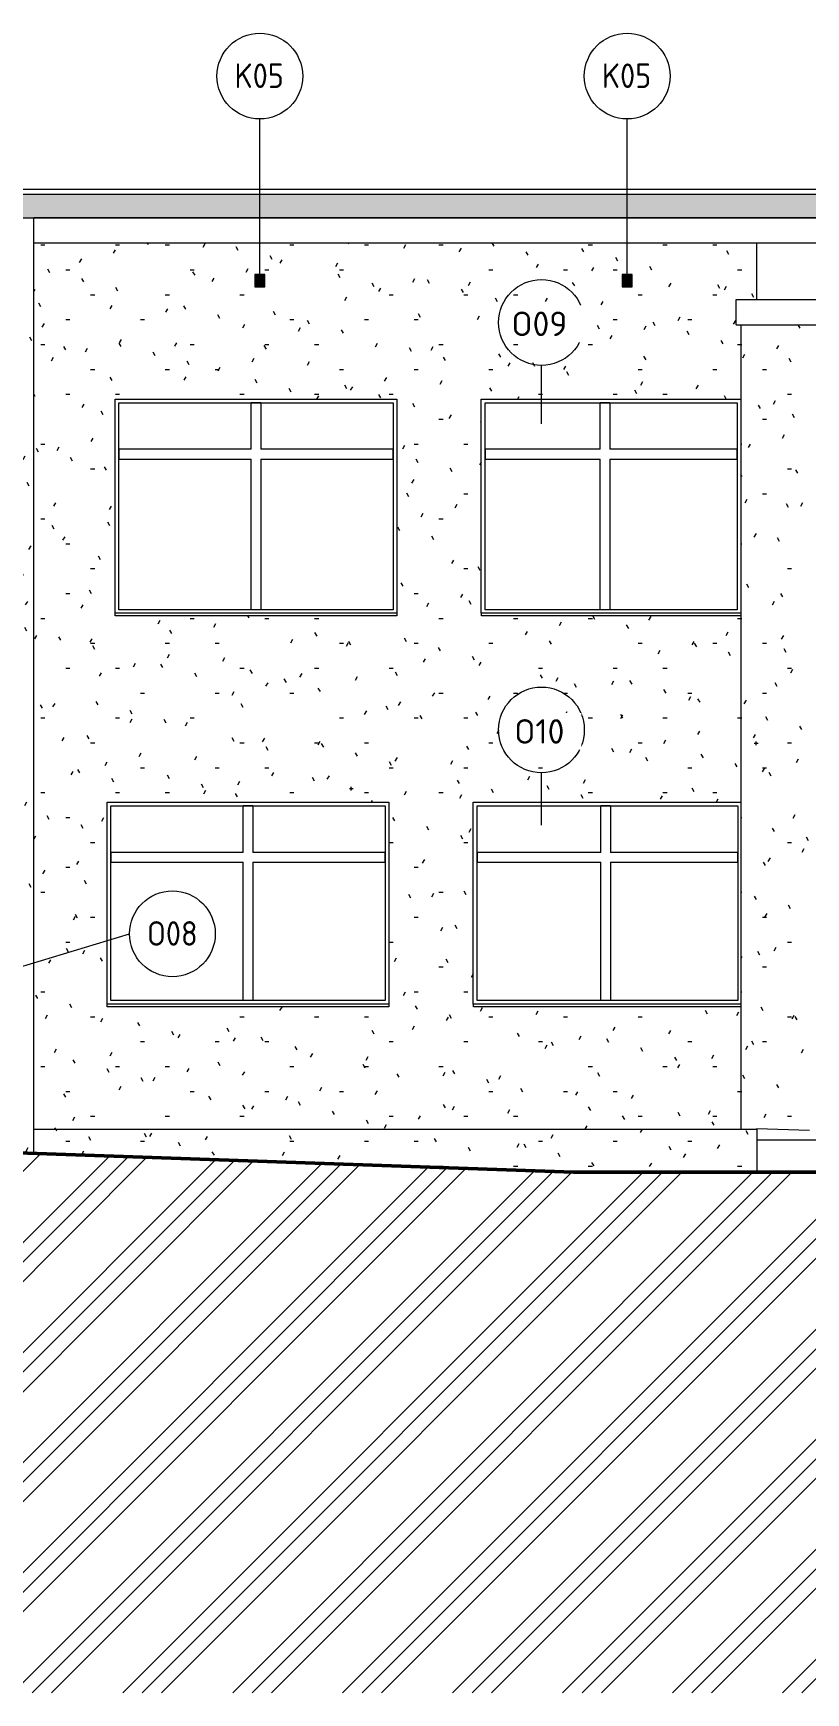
# Model space of a CAD drawing. Header units: millimetres. Extents: x -17526 to 472153, y -45352 to 20466.
# Drawn here: x 382169 to 388479, y -2470 to 11076 of the extents above; entities that cross this region are included whole.
import ezdxf

# ---------------------------------------------------------------- set-up
doc = ezdxf.new("R2010")
doc.units = ezdxf.units.MM
for name, color, linetype, lineweight in [('A-DETL-GENF', 92, 'Continuous', 9), ('A-DETL-THIN', 151, 'Continuous', 9), ('A-DETL-WIDE', 214, 'Continuous', 50), ('A-FLOR', 192, 'Continuous', 9), ('A-GLAZ', 151, 'Continuous', 9), ('A-GLAZ-IDEN', 152, 'Continuous', 9), ('A-ROOF-OTLN', 132, 'Continuous', 9), ('A-WALL', 113, 'Continuous', 9), ('A-WALL-PATT', 111, 'Continuous', 9), ('E-POWR-CNDT', 130, 'Continuous', 9), ('E-POWR-CNTR', 130, 'Continuous', 9), ('E-POWR-DROP', 130, 'Continuous', 9), ('M-EQPM', 50, 'Continuous', 9), ('M-EQPM-IDEN', 50, 'Continuous', 9), ('P-SANR-FIXT-IDEN', 2, 'Continuous', 9), ('Q-SPCQ', 91, 'Continuous', 9)]:
    doc.layers.add(name, color=color, linetype=linetype, lineweight=lineweight)
doc.styles.add('ISOCPEUR', font='isocpeur.ttf', dxfattribs={"width": 0.9, "height": 200})
doc.styles.add('ISOCPEUR_2', font='isocpeur.ttf', dxfattribs={"height": 200})
pattern_1 = [(0, (337933.75, 0), (812.8, 203.2), [33.528, -576.072, 33.528, -576.072, -3251.2]), (0, (337933.75, 0), (812.8, 203.2), [-1219.2, 33.528, -1185.672, 33.528, -576.072, -1422.4]), (0, (337933.75, 0), (812.8, 203.2), [-3048, 33.528, -372.872, 33.528, -982.472]), (120, (338238.55, 101.6), (-582.3764, 602.30545), [33.528, -576.072, 33.528, -3827.272]), (120, (338238.55, 101.6), (-582.3764, 602.30545), [-643.128, -576.072, 33.528, -1185.672, -2032]), (120, (338238.55, 101.6), (-582.3764, 602.30545), [-2438.4, 33.528, -576.072, 33.528, -1388.872]), (120, (338238.55, 101.6), (-582.3764, 602.30545), [-3081.528, -372.872, 33.528, -982.472]), (240, (338340.15, 508), (-230.4236, -805.50545), [33.528, -576.072, 33.528, -576.072, -3251.2]), (240, (338340.15, 508), (-230.4236, -805.50545), [-1219.2, 33.528, -1185.672, 33.528, -576.072, -1422.4]), (240, (338340.15, 508), (-230.4236, -805.50545), [-3048, 33.528, -372.872, 33.528, -982.472])]

# ---------------------------------------------------------------- blocks, each defined once
blk = doc.blocks.new('OKNO_2k_nadsvetlik - OKNO_2k_nadsvetlik 2400 x 1750-1972492-J-Nový')
at = {"layer": 'A-GLAZ'}
for p, q in [((23429, 3180), (23429, 4770)), ((23429, 4770), (25669, 4770)), ((24509, 4390), (24509, 4770)), ((24589, 4770), (24509, 4770)), ((24589, 4770), (24589, 4390)), ((25669, 4770), (25669, 3180)), ((24509, 4390), (23429, 4390)), ((23429, 4390), (23429, 4310)), ((25669, 4390), (24589, 4390)), ((25669, 4310), (25669, 4390)), ((23429, 4310), (24509, 4310)), ((24509, 3180), (24509, 4310)), ((24589, 4310), (24589, 3180)), ((24589, 4310), (25669, 4310)), ((25669, 3180), (23429, 3180)), ((24589, 3180), (24509, 3180))]:
    blk.add_line(p, q, dxfattribs=at)
blk = doc.blocks.new('parapet_ext - parapet_ext-1801991-J-Nový')
at = {"layer": 'Q-SPCQ'}
for p, q in [((23399, 3130), (23399, 3152)), ((25699, 3152), (23399, 3152)), ((25699, 3130), (23399, 3130)), ((25699, 3152), (25699, 3130))]:
    blk.add_line(p, q, dxfattribs=at)
blk = doc.blocks.new('OKNO_2k_nadsvetlik - OKNO_2k_nadsvetlik 2400 x 1850-V199-J-Nový')
at = {"layer": 'A-GLAZ'}
for p, q in [((23494, 6370), (23494, 8060)), ((23494, 8060), (25734, 8060)), ((24574, 7680), (24574, 8060)), ((24654, 8060), (24574, 8060)), ((24654, 8060), (24654, 7680)), ((25734, 8060), (25734, 6370)), ((24574, 7680), (23494, 7680)), ((23494, 7680), (23494, 7600)), ((23494, 7600), (24574, 7600)), ((24574, 6370), (24574, 7600)), ((25734, 7680), (24654, 7680)), ((24654, 7600), (24654, 6370)), ((24654, 7600), (25734, 7600)), ((25734, 7600), (25734, 7680)), ((25734, 6370), (23494, 6370)), ((24654, 6370), (24574, 6370))]:
    blk.add_line(p, q, dxfattribs=at)
blk = doc.blocks.new('OKNO_2k_nadsvetlik - OKNO_2k_nadsvetlik_2290 x 1750-1972480-J-Nový')
at = {"layer": 'A-GLAZ', "color": 11}
for p, q in [((26419, 3180), (26419, 4770)), ((26419, 4770), (28549, 4770)), ((27429, 4390), (27429, 4770)), ((27509, 4770), (27429, 4770)), ((27509, 4770), (27509, 4390)), ((28549, 4770), (28549, 3180)), ((27429, 4390), (26419, 4390)), ((26419, 4390), (26419, 4310)), ((28549, 4390), (27509, 4390)), ((28549, 4310), (28549, 4390)), ((26419, 4310), (27429, 4310)), ((27429, 3180), (27429, 4310)), ((27509, 4310), (27509, 3180)), ((27509, 4310), (28549, 4310)), ((28549, 3180), (26419, 3180)), ((27509, 3180), (27429, 3180))]:
    blk.add_line(p, q, dxfattribs=at)
blk = doc.blocks.new('parapet_ext - parapet_ext-1802043-J-Nový')
at = {"layer": 'Q-SPCQ', "color": 11}
for p, q in [((26389, 3130), (26389, 3152)), ((28574, 3152), (26389, 3152)), ((28574, 3130), (26389, 3130))]:
    blk.add_line(p, q, dxfattribs=at)
blk = doc.blocks.new('OKNO_2k_nadsvetlik - OKNO_2k_nadsvetlik_2220 x 1850-1972462-J-Nový')
at = {"layer": 'A-GLAZ', "color": 11}
for p, q in [((26484, 6370), (26484, 8060)), ((26484, 8060), (28544, 8060)), ((27424, 7680), (27424, 8060)), ((27504, 8060), (27424, 8060)), ((27504, 8060), (27504, 7680)), ((28544, 8060), (28544, 6370)), ((27424, 7680), (26484, 7680)), ((26484, 7680), (26484, 7600)), ((26484, 7600), (27424, 7600)), ((27424, 6370), (27424, 7600)), ((28544, 7680), (27504, 7680)), ((27504, 7600), (27504, 6370)), ((27504, 7600), (28544, 7600)), ((28544, 7600), (28544, 7680)), ((28544, 6370), (26484, 6370)), ((27504, 6370), (27424, 6370))]:
    blk.add_line(p, q, dxfattribs=at)
blk = doc.blocks.new('parapet_ext - parapet_ext-1802035-J-Nový')
at = {"layer": 'Q-SPCQ', "color": 11}
for p, q in [((26454, 6320), (26454, 6342)), ((28574, 6342), (26454, 6342)), ((28574, 6320), (26454, 6320))]:
    blk.add_line(p, q, dxfattribs=at)
blk = doc.blocks.new('DPS_vetrání_nová - Typ 1-1348275-J-Nový')
at = {"layer": 'M-EQPM', "color": 11}
for p, q in [((94541, 7786), (94541, 7686)), ((94621, 7786), (94541, 7786)), ((94546, 7691), (94546, 7781)), ((94546, 7781), (94616, 7781)), ((94546, 7776), (94616, 7776)), ((94546, 7767), (94616, 7767)), ((94546, 7758), (94616, 7758)), ((94546, 7749), (94616, 7749)), ((94546, 7740), (94616, 7740)), ((94546, 7732), (94616, 7732)), ((94546, 7723), (94616, 7723)), ((94616, 7781), (94616, 7691)), ((94621, 7686), (94621, 7786)), ((94541, 7686), (94621, 7686)), ((94546, 7714), (94616, 7714)), ((94546, 7705), (94616, 7705)), ((94546, 7696), (94616, 7696)), ((94616, 7691), (94546, 7691))]:
    blk.add_line(p, q, dxfattribs=at)
blk = doc.blocks.new('Popiska mechanické zařízení - Popiska okna_Bublina-1428144-J-Nový')
at = {"layer": 'M-EQPM-IDEN'}
blk.add_circle((55390, 9406), 350, dxfattribs=at)
blk = doc.blocks.new('Popiska mechanické zařízení_popiska_zařizovací_předměty - Popiska okna_Bublina-1601467-J-Nový')
at = {"layer": 'P-SANR-FIXT-IDEN'}
blk.add_circle((23931, 3725), 350, dxfattribs=at)
blk = doc.blocks.new('Popisek okna_oznaceni - Popisek okna_oznaceni-1865439-J-Nový')
at = {"layer": 'A-GLAZ-IDEN'}
blk.add_circle((17654, 7512), 350, dxfattribs=at)

msp = doc.modelspace()

# ---------------------------------------------------------------- hatches: boundary and pattern name
at = {"layer": 'A-DETL-GENF'}
msp.add_hatch(color=9, dxfattribs=at).paths.add_polyline_path([(369962, 6320), (375729, 6320), (375729, 9570), (388763, 9570), (388763, 9760), (369962, 9760), (369962, 6405)])
h = msp.add_hatch(dxfattribs=at)
h.set_pattern_fill('FP_144', style=0, pattern_type=2)
h.set_pattern_definition([(45, (337933.75, 0), (-449.0128, 449.0128), []), (45, (338092.5, 0), (0, 898.0256), []), (45, (337775, 0), (0, 898.0256), [])])
h.paths.add_polyline_path([(459233, -2470), (459233, 330), (442939, 331), (437663, 533), (425671, 497), (412783, 497), (412783, 697), (410583, 697), (410110, 826), (405618, 1230), (403840, 1421), (400840, 1421), (400482, 1779), (386582, 1779), (381885, 1943), (376881, 2030), (361515, 2030), (360736, 2114), (357996, 2114), (357996, 2274), (355323, 1927), (355323, -2470), (458688, -2470)])
at = {"layer": 'A-WALL-PATT'}
h = msp.add_hatch(dxfattribs=at)
h.set_pattern_fill('FP_135', color=11, style=0, pattern_type=2)
h.set_pattern_definition(pattern_1)
h.paths.add_polyline_path([(381977, 2130), (382164, 2130), (382164, 9366), (381977, 9366), (381977, 2219)])
h.paths.add_polyline_path([(387948, 2130), (387948, 3130), (385763, 3130), (385763, 4800), (387948, 4800), (387948, 6320), (385828, 6320), (385828, 8090), (387948, 8090), (387948, 8696), (387909, 8696), (387907, 8699), (387906, 8702), (387907, 8897), (387909, 8899), (387913, 8900), (388078, 8900), (388078, 9366), (382174, 9366), (382174, 2130), (387817, 2130)])
h.paths.add_polyline_path([(382773, 3130), (382773, 4800), (385073, 4800), (385073, 3130), (382786, 3130)])
h.paths.add_polyline_path([(384770, 4901), (384763, 4902), (384761, 4904), (384759, 4910), (384761, 4916), (384765, 4919), (384770, 4918), (384772, 4918), (384776, 4912), (384775, 4906)])
h.paths.add_polyline_path([(385073, 6320), (382838, 6320), (382838, 8090), (385138, 8090), (385137, 6320)])
h.paths.add_polyline_path([(386999, 9006), (386980, 9006), (386980, 9106), (387060, 9106), (387060, 9006), (387001, 9006)])
h.paths.add_polyline_path([(383999, 9006), (383980, 9006), (383980, 9106), (384060, 9106), (384060, 9006), (384001, 9006)])
h = msp.add_hatch(dxfattribs=at)
h.set_pattern_fill('FP_135', color=11, style=0, pattern_type=2)
h.set_pattern_definition(pattern_1)
h.paths.add_polyline_path([(388508, 2123), (388508, 8696), (387948, 8696), (387948, 2130), (388078, 2130), (388078, 2135), (388255, 2130)])
h.paths.add_polyline_path([(388075, 5271), (388068, 5272), (388066, 5274), (388064, 5280), (388066, 5286), (388070, 5289), (388075, 5288), (388077, 5288), (388081, 5282), (388081, 5276)])
h = msp.add_hatch(dxfattribs=at)
h.set_pattern_fill('FP_135', color=11, style=0, pattern_type=2)
h.set_pattern_definition(pattern_1)
h.paths.add_polyline_path([(386942, 1779), (388078, 1779), (388078, 2130), (382174, 2130), (382174, 1933), (386582, 1779)])
h.paths.add_polyline_path([(382164, 1933), (382164, 2130), (382037, 2130), (382037, 1937), (382130, 1934)])
at = {"layer": 'E-POWR-DROP'}
for points in [[(388075, 5271), (388081, 5276), (388081, 5278), (388081, 5282), (388077, 5288), (388070, 5289), (388066, 5286), (388064, 5280), (388066, 5274), (388068, 5272), (388073, 5272)], [(384770, 4901), (384775, 4906), (384776, 4910), (384776, 4912), (384772, 4918), (384765, 4919), (384761, 4916), (384758, 4910), (384761, 4904), (384763, 4902), (384767, 4902)]]:
    msp.add_hatch(color=256, dxfattribs=at).paths.add_polyline_path(points)

# ---------------------------------------------------------------- linework, layer by layer
at = {"layer": 'A-DETL-THIN'}
for p, q in [((388763, 9760), (369962, 9760)), ((375729, 9570), (388763, 9570))]:
    msp.add_line(p, q, dxfattribs=at)
at = {"layer": 'A-DETL-WIDE'}
for p, q in [((386582, 1779), (381885, 1943)), ((387982, 1779), (386582, 1779)), ((394382, 1779), (387982, 1779))]:
    msp.add_line(p, q, dxfattribs=at)
at = {"layer": 'A-FLOR'}
for p, q in [((388078, 2135), (388078, 1779)), ((400763, 2040), (388078, 2040))]:
    msp.add_line(p, q, dxfattribs=at)
at = {"layer": 'A-GLAZ-IDEN'}
for p, q in [((386320, 7887), (386320, 8365)), ((386320, 4613), (386320, 5038))]:
    msp.add_line(p, q, dxfattribs=at)
at = {"layer": 'A-ROOF-OTLN'}
msp.add_line((388907, 9800), (380601, 9800), dxfattribs=at)
at = {"layer": 'A-ROOF-OTLN', "color": 11}
for p, q in [((401132, 9570), (382174, 9570)), ((382174, 9366), (401132, 9366)), ((387906, 8894), (387906, 8702)), ((400929, 8900), (387912, 8900)), ((387912, 8696), (400929, 8696))]:
    msp.add_line(p, q, dxfattribs=at)
for points, knots in [([(387912, 8900), (387912, 8900), (387912, 8900), (387911, 8900), (387911, 8900), (387911, 8900), (387910, 8900), (387910, 8899), (387910, 8899), (387909, 8899), (387909, 8899), (387908, 8899), (387908, 8898), (387908, 8898), (387907, 8897), (387907, 8897), (387907, 8896), (387906, 8895), (387906, 8894), (387906, 8894)], [-0.75, -0.75, -0.75, -0.75, -0.71875, -0.6875, -0.65625, -0.625, -0.59375, -0.5625, -0.53125, -0.5, -0.46875, -0.4375, -0.375, -0.34375, -0.3125, -0.25, -0.1875, -0.125, 0, 0, 0, 0]), ([(387906, 8702), (387906, 8701), (387906, 8700), (387907, 8699), (387907, 8699), (387907, 8698), (387908, 8697), (387908, 8697), (387909, 8697), (387909, 8697), (387909, 8696), (387910, 8696), (387910, 8696), (387910, 8696), (387911, 8696), (387911, 8696), (387911, 8696), (387912, 8696), (387912, 8696), (387912, 8696)], [-1, -1, -1, -1, -0.8888889, -0.8333333, -0.7777778, -0.7222222, -0.6666667, -0.6388889, -0.6111111, -0.5833333, -0.5555556, -0.5277778, -0.5, -0.4722222, -0.4444444, -0.4166667, -0.3888889, -0.3611111, -0.3333333, -0.3333333, -0.3333333, -0.3333333])]:
    msp.add_open_spline(points, degree=3, knots=knots, dxfattribs=at)
at = {"layer": 'A-WALL', "color": 11}
for p, q in [((388078, 8900), (388078, 9366)), ((387948, 8696), (387948, 2130)), ((382838, 6342), (382838, 8090)), ((382838, 8090), (385138, 8090)), ((385138, 8090), (385138, 6342)), ((385828, 6342), (385828, 8090)), ((385828, 8090), (387948, 8090)), ((382773, 3152), (382773, 4800)), ((382773, 4800), (385073, 4800)), ((385073, 4800), (385073, 3152)), ((385763, 3152), (385763, 4800)), ((385763, 4800), (387948, 4800)), ((382174, 2130), (388078, 2130)), ((388078, 2135), (388508, 2123))]:
    msp.add_line(p, q, dxfattribs=at)
at = {"layer": 'E-POWR-CNDT', "color": 11}
msp.add_line((382174, 1933), (382174, 9570), dxfattribs=at)
at = {"layer": 'E-POWR-CNTR'}
for p, q in [((388073, 5264), (388073, 5296)), ((388057, 5280), (388089, 5280)), ((384751, 4910), (384783, 4910)), ((384767, 4894), (384767, 4926))]:
    msp.add_line(p, q, dxfattribs=at)
at = {"layer": 'M-EQPM-IDEN'}
for p, q in [((384020, 9106), (384020, 10376)), ((387020, 9106), (387020, 10376))]:
    msp.add_line(p, q, dxfattribs=at)
at = {"layer": 'P-SANR-FIXT-IDEN'}
msp.add_line((381665, 3334), (382955, 3725), dxfattribs=at)

# ---------------------------------------------------------------- block references
at = {"layer": 'A-GLAZ'}
for name in ['OKNO_2k_nadsvetlik - OKNO_2k_nadsvetlik 2400 x 1850-V199-J-Nový', 'OKNO_2k_nadsvetlik - OKNO_2k_nadsvetlik 2400 x 1750-1972492-J-Nový']:
    msp.add_blockref(name, (359375, 0), dxfattribs=at)
at = {"layer": 'A-GLAZ', "color": 11}
for name in ['OKNO_2k_nadsvetlik - OKNO_2k_nadsvetlik_2220 x 1850-1972462-J-Nový', 'OKNO_2k_nadsvetlik - OKNO_2k_nadsvetlik_2290 x 1750-1972480-J-Nový']:
    msp.add_blockref(name, (359375, 0), dxfattribs=at)
at = {"layer": 'A-GLAZ-IDEN'}
for p in [(368666, 1203), (368666, -2123)]:
    msp.add_blockref('Popisek okna_oznaceni - Popisek okna_oznaceni-1865439-J-Nový', p, dxfattribs=at)
at = {"layer": 'M-EQPM', "color": 11}
for p in [(289439, 1320), (292439, 1320)]:
    msp.add_blockref('DPS_vetrání_nová - Typ 1-1348275-J-Nový', p, dxfattribs=at)
at = {"layer": 'M-EQPM-IDEN'}
for p in [(328630, 1320), (331630, 1320)]:
    msp.add_blockref('Popiska mechanické zařízení - Popiska okna_Bublina-1428144-J-Nový', p, dxfattribs=at)
at = {"layer": 'P-SANR-FIXT-IDEN'}
msp.add_blockref('Popiska mechanické zařízení_popiska_zařizovací_předměty - Popiska okna_Bublina-1601467-J-Nový', (359375, 0), dxfattribs=at)
at = {"layer": 'Q-SPCQ'}
for p in [(359439, 3190), (359375, 0)]:
    msp.add_blockref('parapet_ext - parapet_ext-1801991-J-Nový', p, dxfattribs=at)
at = {"layer": 'Q-SPCQ', "color": 11}
for name in ['parapet_ext - parapet_ext-1802035-J-Nový', 'parapet_ext - parapet_ext-1802043-J-Nový']:
    msp.add_blockref(name, (359375, 0), dxfattribs=at)

# ---------------------------------------------------------------- texts
at = {"layer": 'M-EQPM-IDEN', "char_height": 200, "width": 497.85, "attachment_point": 1, "style": 'ISOCPEUR'}
for insert in [(383813, 10829), (386813, 10829)]:
    msp.add_mtext('K05', dxfattribs=dict(at, insert=insert))
at = {"layer": 'P-SANR-FIXT-IDEN', "insert": (383098, 3828), "char_height": 200, "width": 497.85, "attachment_point": 1, "style": 'ISOCPEUR'}
msp.add_mtext('O08', dxfattribs=at)

# ---------------------------------------------------------------- next in the draw order: texts
at = {"layer": 'A-GLAZ-IDEN', "char_height": 200, "attachment_point": 1, "style": 'ISOCPEUR_2', "bg_fill": 3, "box_fill_scale": 1.25, "bg_fill_color": 256, "bg_fill_true_color": 13158600, "bg_fill_transparency": 0}
for s, insert, width in [('O09', (386075, 8804), 553.16), ('O10', (386098, 5477), 497.05)]:
    msp.add_mtext(s, dxfattribs=dict(at, insert=insert, width=width))

doc.saveas('drawing.dxf')
